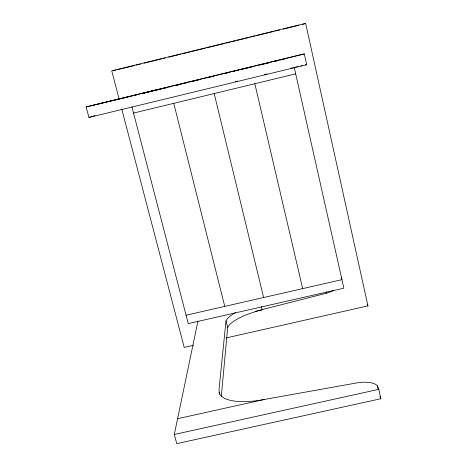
<?xml version="1.0" encoding="UTF-8"?>
<svg xmlns="http://www.w3.org/2000/svg" width="467" height="467" viewBox="0 0 467 467"><rect width="100%" height="100%" fill="white"/><g stroke="black" fill="none" stroke-linecap="round" stroke-linejoin="round"><path stroke-width="0.7" d="M221.27 396.74L227.674 327.565L225.993 320.882A38.854 11.103 -13.7 0 1 235.45 312.668M177.594 418.706L264.69 399.396L357.704 382.753A22.288 8.867 -11.4 0 1 377.383 385.789L378.801 389.338L380.885 398.73L176.777 443.65L174.302 434.468L197.967 321.027M225.993 320.882L218.994 389.805L219.56 394.247M305.161 23.747L305.646 23.35L367.938 305.879L226.069 337.956M88.958 117.462L306.696 64.715L304.297 53.903L86.115 106.914L88.958 117.462L95.029 115.606M304.297 53.903L291.139 57.132M333.736 290.369A14.804 4.045 -12.4 0 1 326.561 293.165L255.116 311.425M305.646 23.35L111.741 70.832L119.132 99.057M112.956 70.809L115.781 70.12M117.194 69.77L121.438 68.731M122.85 68.386L134.864 65.444M136.276 65.1L140.514 64.061M144.046 63.197L161.71 58.871M163.129 58.527L165.248 58.007M168.78 57.137L180.793 54.201M182.206 53.851L186.444 52.812M187.857 52.467L189.981 51.948M191.394 51.604L205.527 48.142M206.939 47.797L211.177 46.758M212.59 46.414L224.604 43.472M226.016 43.122L230.254 42.088M231.673 41.738L235.911 40.699M237.324 40.355L243.681 38.796M245.099 38.452L249.337 37.413M250.75 37.068L254.988 36.029M256.401 35.685L268.414 32.743M269.827 32.398L274.071 31.359M275.483 31.015L279.721 29.976M283.253 29.112L298.798 25.3M302.336 24.436L304.455 23.916M156.241 89.938L142.231 93.382L142.803 93.248M93.68 105.122L288.513 57.774M289.178 57.61L290.503 57.289M141.892 93.698L146.714 92.548M148.22 92.162L152.359 91.176M157.303 89.979L160.175 89.261M161.576 88.917L165.797 87.895M169.311 87.037L171.424 86.523M177.046 85.157L181.313 84.142M184.78 83.278L186.888 82.77M190.408 81.912L200.384 79.489M207.214 77.831L213.909 76.203M224.609 73.605L229.326 72.478M232.858 71.62L234.977 71.107M236.635 70.686L238.66 70.196M242.034 69.373L244.726 68.719M246.272 68.363L248.391 67.849M250.114 67.411L252.133 66.921M259.693 65.1L269.576 62.701M275.226 61.329L277.345 60.815M280.877 59.957L282.996 59.443M282.442 59.566L283.346 59.344M174.786 85.695L175.971 85.408M176.654 85.245L179.381 84.585M235.286 81.591L237.411 81.083M264.34 74.592L266.961 73.961M133.544 113.067L295.687 73.85L295.191 73.786M284.695 59.017L285.121 58.918M86.115 106.914L121.338 98.572M122.751 98.239L131.262 96.22M132.681 95.887L136.936 94.877M141.869 93.709L144.595 93.067M292.856 67.738L294.128 67.441M290.871 68.211L292.196 67.896M143.503 93.085L165.849 87.843M294.77 67.289L296.131 66.968M296.814 66.81L298.08 66.518M300.97 65.853L302.009 65.619M186.07 315.219L341.943 279.657L341.12 277.737M193.437 345.335L184.22 347.419L121.724 108.934M174.302 434.468L378.801 389.338M305.383 64.884L306.696 64.715M367.202 304.385L367.938 305.879M379.928 396.296L380.885 398.73M131.892 106.721L188.254 323.608L343.864 288.192L294.187 67.184M173.765 103.335L224.75 306.393M261.438 306.58L262.226 309.808A38.796 11.406 -13.7 0 0 227.674 327.565M214.195 93.558L263.622 297.526M254.836 83.733L302.686 288.612M326.264 291.875L326.561 293.165M377.383 385.789L378.124 389.104M264.69 399.396A49.321 17.886 -14 0 1 219.017 392.14"/></g></svg>
